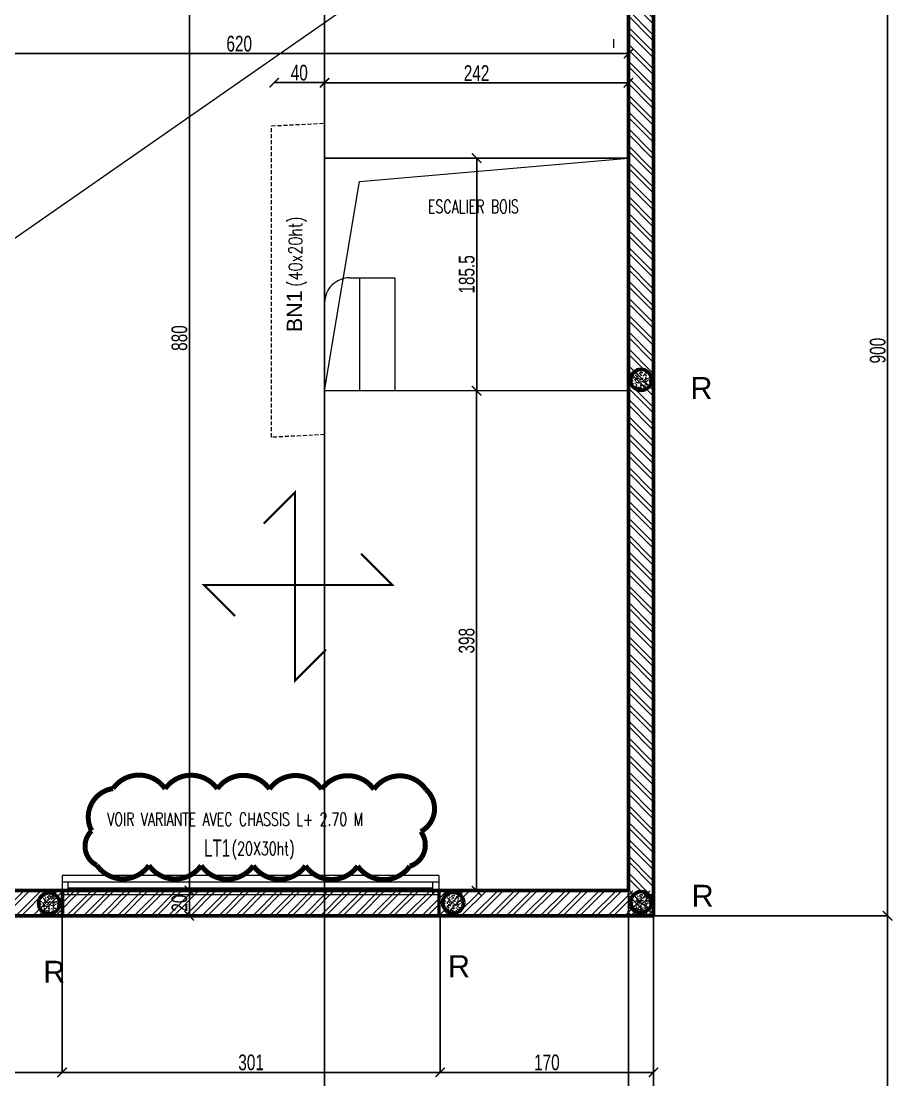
# Model space of a CAD drawing. Header units: metres. Extents: x -12536 to 12621, y -17191 to 9596.
# Drawn here: x -3795 to -3101, y 4299 to 5142 of the extents above; entities that cross this region are included whole.
import ezdxf
from ezdxf.enums import TextEntityAlignment as Align

# ---------------------------------------------------------------- set-up
doc = ezdxf.new("R2010")
doc.units = ezdxf.units.M
doc.header["$MEASUREMENT"] = 0
doc.header["$PDMODE"] = 2
doc.header["$PDSIZE"] = 0.25
doc.linetypes.add('CACHE2', pattern=[4.7625, 3.175, -1.5875])
for name, color, linetype, lineweight in [('B-COT', 1, 'Continuous', 18), ('B-HAC', 8, 'Continuous', 9), ('B-HACH', 8, 'Continuous', 9), ('B-TEXT-BN', 3, 'Continuous', 20), ('B-TEXT-LINTEAU', 3, 'Continuous', 30), ('B-TEXT-NIVEAU', 3, 'Continuous', 20), ('B-TITRE BN', 7, 'Continuous', 60), ('B-titre linteau', 7, 'Continuous', 40), ('B-TITRE POTEAUX', 7, 'Continuous', 60), ('B-VOILE-BA', 7, 'Continuous', 60), ('DALLE', 5, 'Continuous', 9)]:
    doc.layers.add(name, color=color, linetype=linetype, lineweight=lineweight)
doc.layers.add('B-HATCH-RELEVE', color=7, linetype='Continuous')
doc.layers.add('Calque commun', color=7, linetype='Continuous')
doc.layers.add('B-REVISION', color=4, linetype='Continuous', plot=False)
doc.styles.add('A1', font='ROMANS.shx', dxfattribs={"width": 0.8, "height": 0.3})
doc.styles.add('Arial', font='arial.ttf', dxfattribs={"height": 0.128})
doc.styles.add('Arial Narrow', font='ARIALN.TTF', dxfattribs={"width": 0.5})
doc.styles.add('TEXTE', font='arial.ttf', dxfattribs={"width": 0.7})
doc.styles.add('TEXTE100', font='romans.shx', dxfattribs={"width": 0.7, "height": 0.3})
doc.dimstyles.new('COT 50', dxfattribs={"dimscale": 0.05, "dimtxt": 250, "dimasz": 150, "dimexe": 1, "dimexo": 2, "dimgap": 30, "dimtad": 1, "dimdec": 1, "dimrnd": 0.5, "dimzin": 12, "dimdsep": 46, "dimtxsty": 'TEXTE', "dimblk1": 'ARCHTICK', "dimblk2": 'ARCHTICK', "dimsah": 1, "dimcen": 0, "dimdle": 1.5, "dimclrd": 1, "dimclre": 1, "dimclrt": 3, "dimadec": 0, "dimazin": 0, "dimtfac": 1, "dimtdec": 1, "dimtmove": 0, "dimatfit": 3, "dimldrblk": 'ARCHTICK', "dimfxl": 1, "dimtolj": 1, "dimtzin": 0, "dimarcsym": 0})

# ---------------------------------------------------------------- blocks, each defined once
blk = doc.blocks.new('_ArchTick')
at = {"color": 0, "linetype": 'ByBlock', "const_width": 0.15}
blk.add_lwpolyline([(-0.5, -0.5), (0.5, 0.5)], dxfattribs=at)
blk = doc.blocks.new('*D900')
at = {"layer": 'B-HATCH-RELEVE', "color": 1, "lineweight": -2, "transparency": 16777216}
for p, q in [((-3553.76, 7134.63), (-3553.76, 63.45)), ((-3497.69, 63.5), (-3553.84, 63.5)), ((-3497.77, 0.1), (-3497.77, 63.55))]:
    blk.add_line(p, q, dxfattribs=at)
at = {"layer": 'Defpoints', "color": 0, "transparency": 16777216}
for p in [(-3553.76, 7134.73), (-3553.76, 63.5), (-3497.77, 0)]:
    blk.add_point(p, dxfattribs=at)
at = {"layer": 'B-HATCH-RELEVE', "color": 1, "lineweight": -2, "transparency": 16777216, "xscale": 7.5, "yscale": 7.5, "zscale": 7.5, "rotation": 180}
blk.add_blockref('_ArchTick', (-3553.76, 63.5), dxfattribs=at)
at = {"layer": 'B-HATCH-RELEVE', "color": 1, "lineweight": -2, "transparency": 16777216, "xscale": 7.5, "yscale": 7.5, "zscale": 7.5}
blk.add_blockref('_ArchTick', (-3497.77, 63.5), dxfattribs=at)
at = {"layer": 'B-HATCH-RELEVE', "color": 3, "transparency": 16777216, "insert": (-3525.76, 71.38), "char_height": 12.5, "attachment_point": 5, "style": 'TEXTE'}
blk.add_mtext('\\A1;56', dxfattribs=at)
blk = doc.blocks.new('@PRES_1_$$_1-17')
at = {"layer": 'Calque commun', "color": 5, "linetype": 'Continuous', "lineweight": 5}
for p, q in [((0, 0.32), (3, 0.32)), ((3, 0.15), (0, 0.15)), ((0.05, 0.05), (0.05, 0.15)), ((0.05, 0.1), (2.95, 0.1)), ((2.95, 0.15), (2.95, 0.05)), ((3, 0.05), (0, 0.05)), ((0, 0), (3, 0))]:
    blk.add_line(p, q, dxfattribs=at)
blk = doc.blocks.new('@PRES_1_$$_1-18')
at = {"layer": 'Calque commun', "color": 0, "linetype": 'ByBlock', "lineweight": -2}
blk.add_line((0, 0), (0, 0.32), dxfattribs=at)
blk = doc.blocks.new('@PRES_1_$$_1-19')
at = {"layer": 'Calque commun', "color": 0, "linetype": 'ByBlock', "lineweight": -2}
blk.add_line((0, 0), (0, 0.32), dxfattribs=at)
blk = doc.blocks.new('INTER_2D_COMB7')
at = {"layer": 'Calque commun', "color": 0, "linetype": 'ByBlock', "lineweight": -2}
blk.add_blockref('@PRES_1_$$_1-17', (0, 0), dxfattribs=at)
at = {"layer": 'Calque commun', "color": 7, "linetype": 'Continuous', "lineweight": 5}
blk.add_blockref('@PRES_1_$$_1-18', (0, 0), dxfattribs=at)
at = {"layer": 'Calque commun', "color": 7, "linetype": 'Continuous', "lineweight": 5, "extrusion": (0, 0, -1), "xscale": -1, "yscale": -1, "zscale": -1, "rotation": 180}
blk.add_blockref('@PRES_1_$$_1-19', (-3, 0), dxfattribs=at)
blk = doc.blocks.new('PLACED_COMB7')
at = {"layer": 'Calque commun', "color": 0, "linetype": 'ByBlock', "lineweight": -2}
blk.add_blockref('INTER_2D_COMB7', (0, 0), dxfattribs=at)
blk = doc.blocks.new('*D916')
at = {"layer": 'B-HATCH-RELEVE', "color": 1, "lineweight": -2, "transparency": 16777216}
for p, q in [((-3311.76, 4461.33), (-3311.76, 3994.04)), ((-3931.76, 4303.75), (-3931.76, 3994.04)), ((-3931.84, 3994.09), (-3311.69, 3994.09))]:
    blk.add_line(p, q, dxfattribs=at)
at = {"layer": 'Defpoints', "color": 0, "transparency": 16777216}
for p in [(-3311.76, 4461.43), (-3931.76, 4303.85), (-3311.76, 3994.09)]:
    blk.add_point(p, dxfattribs=at)
at = {"layer": 'B-HATCH-RELEVE', "color": 1, "lineweight": -2, "transparency": 16777216, "xscale": 7.5, "yscale": 7.5, "zscale": 7.5, "rotation": 180}
blk.add_blockref('_ArchTick', (-3931.76, 3994.09), dxfattribs=at)
at = {"layer": 'B-HATCH-RELEVE', "color": 1, "lineweight": -2, "transparency": 16777216, "xscale": 7.5, "yscale": 7.5, "zscale": 7.5}
blk.add_blockref('_ArchTick', (-3311.76, 3994.09), dxfattribs=at)
at = {"layer": 'B-HATCH-RELEVE', "color": 3, "transparency": 16777216, "insert": (-3621.76, 4001.97), "char_height": 12.5, "attachment_point": 5, "style": 'TEXTE'}
blk.add_mtext('\\A1;620', dxfattribs=at)
blk = doc.blocks.new('*D917')
at = {"layer": 'B-HATCH-RELEVE', "color": 1, "lineweight": -2, "transparency": 16777216}
for p, q in [((-3311.76, 4461.33), (-3311.76, 3994.04)), ((-3291.76, 4458.82), (-3291.76, 3994.04)), ((-3311.84, 3994.09), (-3291.69, 3994.09))]:
    blk.add_line(p, q, dxfattribs=at)
at = {"layer": 'Defpoints', "color": 0, "transparency": 16777216}
for p in [(-3311.76, 4461.43), (-3291.76, 4458.92), (-3291.76, 3994.09)]:
    blk.add_point(p, dxfattribs=at)
at = {"layer": 'B-HATCH-RELEVE', "color": 1, "lineweight": -2, "transparency": 16777216, "xscale": 7.5, "yscale": 7.5, "zscale": 7.5, "rotation": 180}
blk.add_blockref('_ArchTick', (-3311.76, 3994.09), dxfattribs=at)
at = {"layer": 'B-HATCH-RELEVE', "color": 1, "lineweight": -2, "transparency": 16777216, "xscale": 7.5, "yscale": 7.5, "zscale": 7.5}
blk.add_blockref('_ArchTick', (-3291.76, 3994.09), dxfattribs=at)
at = {"layer": 'B-HATCH-RELEVE', "color": 3, "transparency": 16777216, "insert": (-3301.76, 4001.97), "char_height": 12.5, "attachment_point": 5, "style": 'TEXTE'}
blk.add_mtext('\\A1;20', dxfattribs=at)
blk = doc.blocks.new('*D903')
at = {"layer": 'B-HATCH-RELEVE', "color": 1, "lineweight": -2, "transparency": 16777216}
for p, q in [((-3291.76, 4429.14), (-3291.76, 3905.75)), ((-3931.76, 4113.14), (-3931.76, 3905.75)), ((-3931.84, 3905.8), (-3291.69, 3905.8))]:
    blk.add_line(p, q, dxfattribs=at)
at = {"layer": 'Defpoints', "color": 0, "transparency": 16777216}
for p in [(-3291.76, 4429.24), (-3931.76, 4113.24), (-3291.76, 3905.8)]:
    blk.add_point(p, dxfattribs=at)
at = {"layer": 'B-HATCH-RELEVE', "color": 1, "lineweight": -2, "transparency": 16777216, "xscale": 7.5, "yscale": 7.5, "zscale": 7.5, "rotation": 180}
blk.add_blockref('_ArchTick', (-3931.76, 3905.8), dxfattribs=at)
at = {"layer": 'B-HATCH-RELEVE', "color": 1, "lineweight": -2, "transparency": 16777216, "xscale": 7.5, "yscale": 7.5, "zscale": 7.5}
blk.add_blockref('_ArchTick', (-3291.76, 3905.8), dxfattribs=at)
at = {"layer": 'B-HATCH-RELEVE', "color": 3, "transparency": 16777216, "insert": (-3611.76, 3913.68), "char_height": 12.5, "attachment_point": 5, "style": 'TEXTE'}
blk.add_mtext('\\A1;640', dxfattribs=at)
blk = doc.blocks.new('*D904')
at = {"layer": 'B-HATCH-RELEVE', "color": 1, "lineweight": -2, "transparency": 16777216}
for p, q in [((-3291.76, 4429.14), (-3291.76, 3813.5)), ((-5231.76, 4296.68), (-5231.76, 3813.5)), ((-5231.84, 3813.55), (-3291.69, 3813.55))]:
    blk.add_line(p, q, dxfattribs=at)
at = {"layer": 'Defpoints', "color": 0, "transparency": 16777216}
for p in [(-3291.76, 4429.24), (-5231.76, 4296.78), (-3291.76, 3813.55)]:
    blk.add_point(p, dxfattribs=at)
at = {"layer": 'B-HATCH-RELEVE', "color": 1, "lineweight": -2, "transparency": 16777216, "xscale": 7.5, "yscale": 7.5, "zscale": 7.5, "rotation": 180}
blk.add_blockref('_ArchTick', (-5231.76, 3813.55), dxfattribs=at)
at = {"layer": 'B-HATCH-RELEVE', "color": 1, "lineweight": -2, "transparency": 16777216, "xscale": 7.5, "yscale": 7.5, "zscale": 7.5}
blk.add_blockref('_ArchTick', (-3291.76, 3813.55), dxfattribs=at)
at = {"layer": 'B-HATCH-RELEVE', "color": 3, "transparency": 16777216, "insert": (-4261.76, 3821.44), "char_height": 12.5, "attachment_point": 5, "style": 'TEXTE'}
blk.add_mtext('\\A1;1940', dxfattribs=at)
blk = doc.blocks.new('*D924')
at = {"layer": 'B-HATCH-RELEVE', "color": 1, "lineweight": -2, "transparency": 16777216}
for p, q in [((-3661.56, 4449.24), (-3661.51, 4449.24)), ((-3661.46, 4429.16), (-3661.46, 4449.31)), ((-3931.66, 4429.24), (-3661.41, 4429.24))]:
    blk.add_line(p, q, dxfattribs=at)
at = {"layer": 'Defpoints', "color": 0, "transparency": 16777216}
for p in [(-3661.46, 4449.24), (-3661.46, 4449.24), (-3931.76, 4429.24)]:
    blk.add_point(p, dxfattribs=at)
at = {"layer": 'B-HATCH-RELEVE', "color": 1, "lineweight": -2, "transparency": 16777216, "xscale": 7.5, "yscale": 7.5, "zscale": 7.5}
for p, rotation in [((-3661.46, 4449.24), 90), ((-3661.46, 4429.24), 270)]:
    blk.add_blockref('_ArchTick', p, dxfattribs=dict(at, rotation=rotation))
at = {"layer": 'B-HATCH-RELEVE', "color": 3, "transparency": 16777216, "insert": (-3669.34, 4439.24), "char_height": 12.5, "attachment_point": 5, "rotation": 90, "style": 'TEXTE'}
blk.add_mtext('\\A1;20', dxfattribs=at)
blk = doc.blocks.new('*D925')
at = {"layer": 'B-HATCH-RELEVE', "color": 1, "lineweight": -2, "transparency": 16777216}
for p, q in [((-3661.56, 5329.24), (-3661.51, 5329.24)), ((-3661.46, 4449.16), (-3661.46, 5329.31)), ((-3661.56, 4449.24), (-3661.51, 4449.24))]:
    blk.add_line(p, q, dxfattribs=at)
at = {"layer": 'Defpoints', "color": 0, "transparency": 16777216}
for p in [(-3661.46, 5329.24), (-3661.46, 5329.24), (-3661.46, 4449.24)]:
    blk.add_point(p, dxfattribs=at)
at = {"layer": 'B-HATCH-RELEVE', "color": 1, "lineweight": -2, "transparency": 16777216, "xscale": 7.5, "yscale": 7.5, "zscale": 7.5}
for p, rotation in [((-3661.46, 5329.24), 90), ((-3661.46, 4449.24), 270)]:
    blk.add_blockref('_ArchTick', p, dxfattribs=dict(at, rotation=rotation))
at = {"layer": 'B-HATCH-RELEVE', "color": 3, "transparency": 16777216, "insert": (-3669.34, 4889.24), "char_height": 12.5, "attachment_point": 5, "rotation": 90, "style": 'TEXTE'}
blk.add_mtext('\\A1;880', dxfattribs=at)
blk = doc.blocks.new('*D927')
at = {"layer": 'B-HATCH-RELEVE', "color": 1, "lineweight": -2, "transparency": 16777216}
for p, q in [((-3291.66, 5329.24), (-3105.35, 5329.24)), ((-3105.4, 5329.31), (-3105.4, 4429.16)), ((-3291.66, 4429.24), (-3105.35, 4429.24))]:
    blk.add_line(p, q, dxfattribs=at)
at = {"layer": 'Defpoints', "color": 0, "transparency": 16777216}
for p in [(-3291.76, 5329.24), (-3291.76, 4429.24), (-3105.4, 4429.24)]:
    blk.add_point(p, dxfattribs=at)
at = {"layer": 'B-HATCH-RELEVE', "color": 1, "lineweight": -2, "transparency": 16777216, "xscale": 7.5, "yscale": 7.5, "zscale": 7.5}
for p, rotation in [((-3105.4, 5329.24), 90), ((-3105.4, 4429.24), 270)]:
    blk.add_blockref('_ArchTick', p, dxfattribs=dict(at, rotation=rotation))
at = {"layer": 'B-HATCH-RELEVE', "color": 3, "transparency": 16777216, "insert": (-3113.29, 4879.24), "char_height": 12.5, "attachment_point": 5, "rotation": 90, "style": 'TEXTE'}
blk.add_mtext('\\A1;900', dxfattribs=at)
blk = doc.blocks.new('*D909')
at = {"layer": 'B-HATCH-RELEVE', "color": 1, "lineweight": -2, "transparency": 16777216}
for p, q in [((-3291.66, 4429.24), (-3105.35, 4429.24)), ((-3105.4, 4429.31), (-3105.4, 4133.16)), ((-3931.66, 4133.24), (-3105.35, 4133.24))]:
    blk.add_line(p, q, dxfattribs=at)
at = {"layer": 'Defpoints', "color": 0, "transparency": 16777216}
for p in [(-3291.76, 4429.24), (-3931.76, 4133.24), (-3105.4, 4133.24)]:
    blk.add_point(p, dxfattribs=at)
at = {"layer": 'B-HATCH-RELEVE', "color": 1, "lineweight": -2, "transparency": 16777216, "xscale": 7.5, "yscale": 7.5, "zscale": 7.5}
for p, rotation in [((-3105.4, 4429.24), 90), ((-3105.4, 4133.24), 270)]:
    blk.add_blockref('_ArchTick', p, dxfattribs=dict(at, rotation=rotation))
at = {"layer": 'B-HATCH-RELEVE', "color": 3, "transparency": 16777216, "insert": (-3113.29, 4281.24), "char_height": 12.5, "attachment_point": 5, "rotation": 90, "style": 'TEXTE'}
blk.add_mtext('\\A1;296', dxfattribs=at)
blk = doc.blocks.new('*D930')
at = {"layer": 'B-HATCH-RELEVE', "color": 1, "lineweight": -2, "transparency": 16777216}
for p, q in [((-3432.86, 4847.24), (-3432.81, 4847.24)), ((-3432.76, 4449.16), (-3432.76, 4847.31)), ((-3437.9, 4449.23), (-3432.71, 4449.23))]:
    blk.add_line(p, q, dxfattribs=at)
at = {"layer": 'Defpoints', "color": 0, "transparency": 16777216}
for p in [(-3432.76, 4847.24), (-3432.76, 4847.24), (-3438, 4449.23)]:
    blk.add_point(p, dxfattribs=at)
at = {"layer": 'B-HATCH-RELEVE', "color": 1, "lineweight": -2, "transparency": 16777216, "xscale": 7.5, "yscale": 7.5, "zscale": 7.5}
for p, rotation in [((-3432.76, 4847.24), 90), ((-3432.76, 4449.23), 270)]:
    blk.add_blockref('_ArchTick', p, dxfattribs=dict(at, rotation=rotation))
at = {"layer": 'B-HATCH-RELEVE', "color": 3, "transparency": 16777216, "insert": (-3440.65, 4648.23), "char_height": 12.5, "attachment_point": 5, "rotation": 90, "style": 'TEXTE'}
blk.add_mtext('\\A1;398', dxfattribs=at)
blk = doc.blocks.new('*D935')
at = {"layer": 'B-HATCH-RELEVE', "color": 1, "lineweight": -2, "transparency": 16777216}
for p, q in [((-3432.76, 5032.59), (-3432.71, 5032.59)), ((-3432.66, 4847.16), (-3432.66, 5032.66)), ((-3432.76, 4847.24), (-3432.61, 4847.24))]:
    blk.add_line(p, q, dxfattribs=at)
at = {"layer": 'Defpoints', "color": 0, "transparency": 16777216}
for p in [(-3432.66, 5032.59), (-3432.66, 5032.59), (-3432.86, 4847.24)]:
    blk.add_point(p, dxfattribs=at)
at = {"layer": 'B-HATCH-RELEVE', "color": 1, "lineweight": -2, "transparency": 16777216, "xscale": 7.5, "yscale": 7.5, "zscale": 7.5}
for p, rotation in [((-3432.66, 5032.59), 90), ((-3432.66, 4847.24), 270)]:
    blk.add_blockref('_ArchTick', p, dxfattribs=dict(at, rotation=rotation))
at = {"layer": 'B-HATCH-RELEVE', "color": 3, "transparency": 16777216, "insert": (-3440.55, 4939.91), "char_height": 12.5, "attachment_point": 5, "rotation": 90, "style": 'TEXTE'}
blk.add_mtext('\\A1;185.5', dxfattribs=at)
blk = doc.blocks.new('*D936')
at = {"layer": 'B-HATCH-RELEVE', "color": 1, "lineweight": -2, "transparency": 16777216}
for p, q in [((-3553.84, 5092.5), (-3311.69, 5092.5)), ((-3553.76, 4847.34), (-3553.76, 5092.55)), ((-3311.76, 4847.34), (-3311.76, 5092.55))]:
    blk.add_line(p, q, dxfattribs=at)
at = {"layer": 'Defpoints', "color": 0, "transparency": 16777216}
for p in [(-3311.76, 5092.5), (-3553.76, 4847.24), (-3311.76, 4847.24)]:
    blk.add_point(p, dxfattribs=at)
at = {"layer": 'B-HATCH-RELEVE', "color": 1, "lineweight": -2, "transparency": 16777216, "xscale": 7.5, "yscale": 7.5, "zscale": 7.5, "rotation": 180}
blk.add_blockref('_ArchTick', (-3553.76, 5092.5), dxfattribs=at)
at = {"layer": 'B-HATCH-RELEVE', "color": 1, "lineweight": -2, "transparency": 16777216, "xscale": 7.5, "yscale": 7.5, "zscale": 7.5}
blk.add_blockref('_ArchTick', (-3311.76, 5092.5), dxfattribs=at)
at = {"layer": 'B-HATCH-RELEVE', "color": 3, "transparency": 16777216, "insert": (-3432.76, 5100.28), "char_height": 12.5, "attachment_point": 5, "style": 'TEXTE'}
blk.add_mtext('\\A1;242', dxfattribs=at)
blk = doc.blocks.new('*D960')
at = {"layer": 'B-HATCH-RELEVE', "color": 1, "lineweight": -2, "transparency": 16777216}
for p, q in [((-3931.76, 4429.14), (-3931.76, 4304.45)), ((-3762.84, 4429.14), (-3762.84, 4304.45)), ((-3931.84, 4304.5), (-3762.77, 4304.5))]:
    blk.add_line(p, q, dxfattribs=at)
at = {"layer": 'Defpoints', "color": 0, "transparency": 16777216}
for p in [(-3931.76, 4429.24), (-3762.84, 4429.24), (-3762.84, 4304.5)]:
    blk.add_point(p, dxfattribs=at)
at = {"layer": 'B-HATCH-RELEVE', "color": 1, "lineweight": -2, "transparency": 16777216, "xscale": 7.5, "yscale": 7.5, "zscale": 7.5, "rotation": 180}
blk.add_blockref('_ArchTick', (-3931.76, 4304.5), dxfattribs=at)
at = {"layer": 'B-HATCH-RELEVE', "color": 1, "lineweight": -2, "transparency": 16777216, "xscale": 7.5, "yscale": 7.5, "zscale": 7.5}
blk.add_blockref('_ArchTick', (-3762.84, 4304.5), dxfattribs=at)
at = {"layer": 'B-HATCH-RELEVE', "color": 3, "transparency": 16777216, "insert": (-3847.3, 4312.38), "char_height": 12.5, "attachment_point": 5, "style": 'TEXTE'}
blk.add_mtext('\\A1;169', dxfattribs=at)
blk = doc.blocks.new('*D961')
at = {"layer": 'B-HATCH-RELEVE', "color": 1, "lineweight": -2, "transparency": 16777216}
for p, q in [((-3762.84, 4429.14), (-3762.84, 4304.45)), ((-3461.76, 4429.14), (-3461.76, 4304.45)), ((-3762.92, 4304.5), (-3461.69, 4304.5))]:
    blk.add_line(p, q, dxfattribs=at)
at = {"layer": 'Defpoints', "color": 0, "transparency": 16777216}
for p in [(-3762.84, 4429.24), (-3461.76, 4429.24), (-3461.76, 4304.5)]:
    blk.add_point(p, dxfattribs=at)
at = {"layer": 'B-HATCH-RELEVE', "color": 1, "lineweight": -2, "transparency": 16777216, "xscale": 7.5, "yscale": 7.5, "zscale": 7.5, "rotation": 180}
blk.add_blockref('_ArchTick', (-3762.84, 4304.5), dxfattribs=at)
at = {"layer": 'B-HATCH-RELEVE', "color": 1, "lineweight": -2, "transparency": 16777216, "xscale": 7.5, "yscale": 7.5, "zscale": 7.5}
blk.add_blockref('_ArchTick', (-3461.76, 4304.5), dxfattribs=at)
at = {"layer": 'B-HATCH-RELEVE', "color": 3, "transparency": 16777216, "insert": (-3612.3, 4312.39), "char_height": 12.5, "attachment_point": 5, "style": 'TEXTE'}
blk.add_mtext('\\A1;301', dxfattribs=at)
blk = doc.blocks.new('*D962')
at = {"layer": 'B-HATCH-RELEVE', "color": 1, "lineweight": -2, "transparency": 16777216}
for p, q in [((-3461.76, 4429.14), (-3461.76, 4304.45)), ((-3291.76, 4429.14), (-3291.76, 4304.45)), ((-3461.84, 4304.5), (-3291.69, 4304.5))]:
    blk.add_line(p, q, dxfattribs=at)
at = {"layer": 'Defpoints', "color": 0, "transparency": 16777216}
for p in [(-3461.76, 4429.24), (-3291.76, 4429.24), (-3291.76, 4304.5)]:
    blk.add_point(p, dxfattribs=at)
at = {"layer": 'B-HATCH-RELEVE', "color": 1, "lineweight": -2, "transparency": 16777216, "xscale": 7.5, "yscale": 7.5, "zscale": 7.5, "rotation": 180}
blk.add_blockref('_ArchTick', (-3461.76, 4304.5), dxfattribs=at)
at = {"layer": 'B-HATCH-RELEVE', "color": 1, "lineweight": -2, "transparency": 16777216, "xscale": 7.5, "yscale": 7.5, "zscale": 7.5}
blk.add_blockref('_ArchTick', (-3291.76, 4304.5), dxfattribs=at)
at = {"layer": 'B-HATCH-RELEVE', "color": 3, "transparency": 16777216, "insert": (-3376.76, 4312.38), "char_height": 12.5, "attachment_point": 5, "style": 'TEXTE'}
blk.add_mtext('\\A1;170', dxfattribs=at)
blk = doc.blocks.new('*D1028')
at = {"layer": 'B-HATCH-RELEVE', "color": 1, "linetype": 'ByBlock', "lineweight": -2, "transparency": 16777216}
for p, q in [((-3931.84, 5115.73), (-3311.69, 5115.73)), ((-3931.76, 5115.73), (-3931.76, 5115.78)), ((-3311.76, 5115.73), (-3311.76, 5115.68))]:
    blk.add_line(p, q, dxfattribs=at)
at = {"layer": 'Defpoints', "color": 0, "transparency": 16777216}
for p in [(-3931.76, 5115.73), (-3311.76, 5115.73), (-3311.76, 5115.73)]:
    blk.add_point(p, dxfattribs=at)
at = {"layer": 'B-HATCH-RELEVE', "color": 1, "lineweight": -2, "transparency": 16777216, "xscale": 7.5, "yscale": 7.5, "zscale": 7.5, "rotation": 180}
blk.add_blockref('_ArchTick', (-3931.76, 5115.73), dxfattribs=at)
at = {"layer": 'B-HATCH-RELEVE', "color": 1, "lineweight": -2, "transparency": 16777216, "xscale": 7.5, "yscale": 7.5, "zscale": 7.5}
blk.add_blockref('_ArchTick', (-3311.76, 5115.73), dxfattribs=at)
at = {"layer": 'B-HATCH-RELEVE', "color": 3, "transparency": 16777216, "insert": (-3621.76, 5123.62), "char_height": 12.5, "attachment_point": 5, "style": 'TEXTE'}
blk.add_mtext('\\A1;620', dxfattribs=at)
blk = doc.blocks.new('*D1031')
at = {"layer": 'B-HATCH-RELEVE', "color": 1, "linetype": 'ByBlock', "lineweight": -2, "transparency": 16777216}
for p, q in [((-3553.76, 5092.65), (-3594.08, 5092.65)), ((-3594, 5092.65), (-3594, 5092.7)), ((-3553.84, 5092.65), (-3553.84, 5092.7))]:
    blk.add_line(p, q, dxfattribs=at)
at = {"layer": 'Defpoints', "color": 0, "transparency": 16777216}
for p in [(-3594, 5092.65), (-3594, 5092.65), (-3553.84, 5092.65)]:
    blk.add_point(p, dxfattribs=at)
at = {"layer": 'B-HATCH-RELEVE', "color": 1, "lineweight": -2, "transparency": 16777216, "xscale": 7.5, "yscale": 7.5, "zscale": 7.5, "rotation": 180}
blk.add_blockref('_ArchTick', (-3594, 5092.65), dxfattribs=at)
at = {"layer": 'B-HATCH-RELEVE', "color": 1, "lineweight": -2, "transparency": 16777216, "xscale": 7.5, "yscale": 7.5, "zscale": 7.5}
blk.add_blockref('_ArchTick', (-3553.84, 5092.65), dxfattribs=at)
at = {"layer": 'B-HATCH-RELEVE', "color": 3, "transparency": 16777216, "insert": (-3573.92, 5100.53), "char_height": 12.5, "attachment_point": 5, "style": 'TEXTE'}
blk.add_mtext('\\A1;40', dxfattribs=at)

msp = doc.modelspace()

# ---------------------------------------------------------------- hatches: boundary and pattern name
at = {"layer": 'B-HAC'}
h = msp.add_hatch(dxfattribs=at)
h.set_pattern_fill('ANSI32', color=256, angle=-90)
h.set_pattern_definition([(315, (88792.148, 68171.317), (6.7351921, 6.7351921), []), (315, (88792.148, 68166.827), (6.7351921, 6.7351921), [])])
h.paths.add_polyline_path([(-3292.523, 5308.798), (-3292.599, 4429.533), (-3312.599, 4429.533), (-3312.523, 5308.798)])
h.paths.add_polyline_path([(-3310.438, 5269.454), (-3304.93, 5269.379), (-3304.93, 5259.036), (-3310.438, 5259.111)], flags=16)
h.paths.add_polyline_path([(-3306.529, 5281.611), (-3298.696, 5281.656), (-3298.67, 5272.384), (-3306.503, 5272.339)], flags=16)
h = msp.add_hatch(dxfattribs=at)
h.set_pattern_fill('ANSI32', color=256)
h.set_pattern_definition([(45, (-66833.309, 96533.919), (-6.7351921, 6.7351921), []), (45, (-66828.819, 96533.919), (-6.7351921, 6.7351921), [])])
h.paths.add_polyline_path([(-3950.608, 4449.247), (-3291.764, 4449.171), (-3291.764, 4429.171), (-3950.608, 4429.247)])
h.paths.add_polyline_path([(-3931.446, 4431.333), (-3931.371, 4436.841), (-3921.028, 4436.841), (-3921.102, 4431.333)], flags=16)
h.paths.add_polyline_path([(-3943.603, 4435.242), (-3943.648, 4443.075), (-3934.376, 4443.101), (-3934.331, 4435.268)], flags=16)
at = {"layer": 'B-HACH', "ltscale": 0.225}
h = msp.add_hatch(dxfattribs=at)
h.set_pattern_fill('AR-CONC', color=256, scale=0.028, style=0)
h.set_pattern_definition([(50, (4632.7913, 16192.3784), (5.1011707, -0.4462944), [0.5334, -5.8674]), (355, (4632.7913, 16192.3784), (-0.9867991, 5.349586), [0.42672, -4.69392]), (100.451, (4633.2164, 16192.341), (4.11439, 4.9032673), [0.45332, -4.98652]), (46.1842, (4632.791, 16193.801), (7.5902131, -1.1771852), [0.8001, -8.8011]), (96.6356, (4633.424, 16193.703), (6.6473186, 6.9279156), [0.67998, -7.47978]), (351.184, (4632.791, 16193.801), (6.647329, 6.9279033), [0.64008, -7.04088]), (21, (4633.5025, 16193.4452), (4.2452166, -2.8634345), [0.5334, -5.8674]), (326, (4633.5025, 16193.445), (1.7304568, 5.157263), [0.42672, -4.69392]), (71.4514, (4633.8563, 16193.2066), (5.9756617, 2.29384), [0.45332, -4.98652]), (37.5, (4632.7913, 16192.3784), (0.0864809, 2.3675411), [0, -4.637024, 0, -4.76504, 0, -4.7117]), (7.5, (4632.7913, 16192.3784), (1.87095055, 2.8050561), [0, -2.716784, 0, -4.530344, 0, -1.79578]), (327.5, (4631.2053, 16192.3784), (3.79653666, -0.16040483), [0, -1.778, 0, -5.54736, 0, -7.36092]), (317.5, (4630.494, 16192.3784), (4.1476171, 0.71194175), [0, -2.3114, 0, -3.684016, 0, -5.22732])])
h.paths.add_polyline_path([(-3293.396, 4855.915, 1), (-3310.196, 4855.915, 1)])
h = msp.add_hatch(dxfattribs=at)
h.set_pattern_fill('AR-CONC', color=256, scale=0.028, style=0)
h.set_pattern_definition([(50, (4161.357, 15775.5193), (5.1011707, -0.4462944), [0.5334, -5.8674]), (355, (4161.357, 15775.5193), (-0.9867991, 5.349586), [0.42672, -4.69392]), (100.451, (4161.782, 15775.482), (4.11439, 4.9032673), [0.45332, -4.98652]), (46.1842, (4161.357, 15776.942), (7.5902131, -1.1771852), [0.8001, -8.8011]), (96.6356, (4161.989, 15776.8436), (6.6473186, 6.9279156), [0.67998, -7.47978]), (351.184, (4161.357, 15776.942), (6.647329, 6.9279033), [0.64008, -7.04088]), (21, (4162.068, 15776.586), (4.2452166, -2.8634345), [0.5334, -5.8674]), (326, (4162.068, 15776.586), (1.7304568, 5.157263), [0.42672, -4.69392]), (71.4514, (4162.422, 15776.3475), (5.9756617, 2.29384), [0.45332, -4.98652]), (37.5, (4161.3568, 15775.5193), (0.0864809, 2.3675411), [0, -4.637024, 0, -4.76504, 0, -4.7117]), (7.5, (4161.3568, 15775.5193), (1.87095055, 2.8050561), [0, -2.716784, 0, -4.530344, 0, -1.79578]), (327.5, (4159.7708, 15775.5193), (3.79653666, -0.16040483), [0, -1.778, 0, -5.54736, 0, -7.36092]), (317.5, (4159.0596, 15775.5193), (4.1476171, 0.71194175), [0, -2.3114, 0, -3.684016, 0, -5.22732])])
h.paths.add_polyline_path([(-3764.83, 4439.056, 1), (-3781.63, 4439.056, 1)])
h = msp.add_hatch(dxfattribs=at)
h.set_pattern_fill('AR-CONC', color=256, scale=0.028, style=0)
h.set_pattern_definition([(50, (4483.2193, 15776.059), (5.1011707, -0.4462944), [0.5334, -5.8674]), (355, (4483.2193, 15776.059), (-0.9867991, 5.349586), [0.42672, -4.69392]), (100.451, (4483.6444, 15776.022), (4.11439, 4.9032673), [0.45332, -4.98652]), (46.1842, (4483.219, 15777.4816), (7.5902131, -1.1771852), [0.8001, -8.8011]), (96.6356, (4483.852, 15777.3835), (6.6473186, 6.9279156), [0.67998, -7.47978]), (351.184, (4483.219, 15777.4816), (6.647329, 6.9279033), [0.64008, -7.04088]), (21, (4483.9305, 15777.126), (4.2452166, -2.8634345), [0.5334, -5.8674]), (326, (4483.9305, 15777.126), (1.7304568, 5.157263), [0.42672, -4.69392]), (71.4514, (4484.2843, 15776.8874), (5.9756617, 2.29384), [0.45332, -4.98652]), (37.5, (4483.2193, 15776.0592), (0.0864809, 2.3675411), [0, -4.637024, 0, -4.76504, 0, -4.7117]), (7.5, (4483.2193, 15776.0592), (1.87095055, 2.8050561), [0, -2.716784, 0, -4.530344, 0, -1.79578]), (327.5, (4481.6333, 15776.0592), (3.79653666, -0.16040483), [0, -1.778, 0, -5.54736, 0, -7.36092]), (317.5, (4480.922, 15776.0592), (4.1476171, 0.71194175), [0, -2.3114, 0, -3.684016, 0, -5.22732])])
h.paths.add_polyline_path([(-3442.968, 4439.596, 1), (-3459.768, 4439.596, 1)])
h = msp.add_hatch(dxfattribs=at)
h.set_pattern_fill('AR-CONC', color=256, scale=0.028, style=0)
h.set_pattern_definition([(50, (4632.8424, 15776.533), (5.1011707, -0.4462944), [0.5334, -5.8674]), (355, (4632.8424, 15776.533), (-0.9867991, 5.349586), [0.42672, -4.69392]), (100.451, (4633.2674, 15776.496), (4.11439, 4.9032673), [0.45332, -4.98652]), (46.1842, (4632.8424, 15777.9556), (7.5902131, -1.1771852), [0.8001, -8.8011]), (96.6356, (4633.475, 15777.8575), (6.6473186, 6.9279156), [0.67998, -7.47978]), (351.184, (4632.842, 15777.9556), (6.647329, 6.9279033), [0.64008, -7.04088]), (21, (4633.5536, 15777.6), (4.2452166, -2.8634345), [0.5334, -5.8674]), (326, (4633.5536, 15777.6), (1.7304568, 5.157263), [0.42672, -4.69392]), (71.4514, (4633.9073, 15777.3614), (5.9756617, 2.29384), [0.45332, -4.98652]), (37.5, (4632.8424, 15776.5332), (0.0864809, 2.3675411), [0, -4.637024, 0, -4.76504, 0, -4.7117]), (7.5, (4632.8424, 15776.5332), (1.87095055, 2.8050561), [0, -2.716784, 0, -4.530344, 0, -1.79578]), (327.5, (4631.2564, 15776.5332), (3.79653666, -0.16040483), [0, -1.778, 0, -5.54736, 0, -7.36092]), (317.5, (4630.5452, 15776.5332), (4.1476171, 0.71194175), [0, -2.3114, 0, -3.684016, 0, -5.22732])])
h.paths.add_polyline_path([(-3293.345, 4440.07, 1), (-3310.145, 4440.07, 1)])

# ---------------------------------------------------------------- linework, layer by layer
at = {"layer": 'B-COT', "color": 3, "linetype": 'CACHE2'}
msp.add_lwpolyline([(-3596.002, 5058.225), (-3553.763, 5060.341), (-3553.763, 4812.341), (-3596.002, 4810.225)], close=True, dxfattribs=at)
at = {"layer": 'B-COT', "color": 3, "lineweight": 50}
msp.add_lwpolyline([(-3762.844, 4449.237), (-3462.844, 4449.237), (-3462.844, 4429.238), (-3762.844, 4429.238)], close=True, dxfattribs=at)
at = {"layer": 'B-REVISION', "lineweight": 20, "const_width": 4, "elevation": -34.014}
msp.add_lwpolyline([(-3485.89, 4468.715, -0.5205671), (-3527.44, 4468.837, -0.5205671), (-3568.991, 4468.96, -0.5205671), (-3610.541, 4469.082, -0.5205671), (-3652.091, 4469.204, -0.5205671), (-3693.642, 4469.327, -0.5205671), (-3735.192, 4469.449, -0.5205671), (-3739.259, 4496.935, -0.5205671), (-3722.297, 4530.495, -0.5205671), (-3680.747, 4530.372, -0.5205671), (-3639.196, 4530.25, -0.5205671), (-3597.646, 4530.127, -0.5205671), (-3556.095, 4530.005, -0.5205671), (-3514.545, 4529.882, -0.5205671), (-3472.995, 4529.76, -0.5205671), (-3477.167, 4496.26, -0.5205671)], format="xyb", close=True, dxfattribs=at)
at = {"layer": 'B-TEXT-NIVEAU', "color": 6}
msp.add_line((-4307.126, 4615.936, -34.014), (-3311.762, 5309.213), dxfattribs=at)
at = {"layer": 'B-VOILE-BA'}
for p, q in [((-3311.762, 4449.212), (-3311.762, 5309.213)), ((-3931.819, 4449.212), (-3761.762, 4449.237)), ((-3762.844, 4449.237), (-3461.762, 4449.237)), ((-3461.762, 4449.237), (-3311.762, 4449.212))]:
    msp.add_line(p, q, dxfattribs=at)
for centre in [(-3301.796, 4855.915), (-3773.23, 4439.056), (-3451.368, 4439.596), (-3301.745, 4440.07)]:
    msp.add_circle(centre, 8.4, dxfattribs=at)
for points, invisible_edges in [([(-3951.762, 5013.238), (-3291.765, 5329.238), (-3951.762, 5329.238)], 1), ([(-3951.762, 5013.238), (-3291.763, 4429.238), (-3291.765, 5329.238)], 13), ([(-3951.762, 5013.238), (-3931.762, 4429.238), (-3291.763, 4429.238)], 13)]:
    msp.add_3dface(points, dxfattribs=dict(at, invisible_edges=invisible_edges))
at = {"layer": 'Calque commun', "color": 16, "linetype": 'Continuous', "lineweight": 20}
msp.add_line((-3323.765, 5127.238), (-3323.765, 5120.238), dxfattribs=at)
at = {"layer": 'Calque commun', "color": 6, "linetype": 'Continuous', "lineweight": 5}
for p, q in [((-3533.763, 4937.237), (-3497.766, 4937.237)), ((-3525.762, 4847.236), (-3525.765, 4937.237)), ((-3497.766, 4937.237), (-3497.766, 4847.236)), ((-3553.763, 4917.236), (-3553.763, 4847.235)), ((-3311.762, 4847.235), (-3553.763, 4847.235))]:
    msp.add_line(p, q, dxfattribs=at)
at = {"layer": 'Calque commun', "color": 12, "linetype": 'Continuous', "lineweight": 20}
for p, q in [((-3761.762, 4449.237), (-3761.762, 4429.238)), ((-3461.762, 4429.238), (-3461.762, 4449.237))]:
    msp.add_line(p, q, dxfattribs=at)
at = {"layer": 'Calque commun', "color": 6, "linetype": 'Continuous', "lineweight": 5}
msp.add_lwpolyline([(-3311.764, 4847.235), (-3553.763, 4847.235), (-3553.763, 5032.587), (-3311.764, 5032.587)], close=True, dxfattribs=at)
msp.add_lwpolyline([(-3553.763, 4847.236), (-3526.003, 5013.962), (-3311.764, 5032.587), (-3553.763, 5032.587), (-3553.763, 4847.24)], dxfattribs=at)
at = {"layer": 'Calque commun', "color": 6, "linetype": 'Continuous', "lineweight": 5, "flags": 128}
msp.add_lwpolyline([(-3533.763, 4937.237, 0.4142192), (-3553.763, 4917.236)], format="xyb", dxfattribs=at)
at = {"layer": 'DALLE', "const_width": 1.68}
for points in [[(-3602.212, 4741.606), (-3577.3, 4766.539), (-3577.3, 4616.437), (-3552.562, 4641.197)], [(-3524.685, 4717.553), (-3499.752, 4692.641), (-3649.854, 4692.641), (-3625.094, 4667.903)]]:
    msp.add_lwpolyline(points, dxfattribs=at)

# ---------------------------------------------------------------- block references
at = {"layer": 'Calque commun', "color": 0, "linetype": 'ByBlock', "lineweight": -2, "xscale": -100, "yscale": -100, "zscale": -100}
msp.add_blockref('PLACED_COMB7', (-3462.844, 4461.238), dxfattribs=at)

# ---------------------------------------------------------------- texts
at = {"layer": 'B-TEXT-BN', "style": 'A1', "width": 0.8}
msp.add_text('(40x20ht)', height=10.5, rotation=90, dxfattribs=at).set_placement((-3571.756, 4930.101, -35.715))
at = {"layer": 'B-TEXT-LINTEAU', "style": 'TEXTE100', "width": 0.7}
for s, p in [('ESCALIER BOIS', (-3471.52, 4988.718, -23.81)), ('VOIR VARIANTE AVEC CHASSIS L+ 2.70 M', (-3726.956, 4500.805, -23.81)), ('(20X30ht)', (-3627.827, 4477.49, -23.81))]:
    msp.add_text(s, height=10.5, dxfattribs=at).set_placement(p)
at = {"layer": 'B-TITRE BN', "style": 'Arial'}
msp.add_text('BN1', height=12.25, rotation=90, dxfattribs=at).set_placement((-3571.659, 4927.225, -35.715), align=Align.RIGHT)
at = {"layer": 'B-titre linteau', "style": 'Arial Narrow', "width": 0.75}
msp.add_text('LT1', height=14, dxfattribs=at).set_placement((-3649.717, 4476.138, -23.81))
at = {"layer": 'B-TITRE POTEAUX', "style": 'Arial'}
for p in [(-3262.482, 4840.696, -34.014), (-3261.497, 4436.356, -34.014), (-3777.896, 4375.857, -34.014), (-3455.592, 4380.305, -34.014)]:
    msp.add_text('R', height=17.5, dxfattribs=at).set_placement(p)

# ---------------------------------------------------------------- dimensions: what is measured, and where the dimension line sits
at = {"layer": 'B-HATCH-RELEVE'}
for base, p1, p2, override, picture, middle in [((-3553.763, 63.5), (-3497.766, 0), (-3553.763, 7134.735), {"dimtmove": 1}, '*D900', (-3525.764, 71.382)), ((-3311.762, 5115.735), (-3931.762, 5115.735), (-3311.762, 5115.735), {"dimtmove": 1, "dimfxl": 0.1, "dimfxlon": 1, "dimarcsym": 2}, '*D1028', (-3621.762, 5123.617)), ((-3594.002, 5092.65), (-3553.838, 5092.65), (-3594.002, 5092.65), {"dimfxl": 0.1, "dimfxlon": 1, "dimarcsym": 2}, '*D1031', (-3573.92, 5100.532)), ((-3311.762, 3994.086), (-3931.762, 4303.851), (-3311.762, 4461.425), {"dimtmove": 1}, '*D916', (-3621.762, 4001.968)), ((-3291.763, 3994.086), (-3311.762, 4461.425), (-3291.763, 4458.924), {"dimtmove": 1}, '*D917', (-3301.763, 4001.968)), ((-3291.763, 3905.798), (-3931.762, 4113.238), (-3291.763, 4429.238), {"dimtmove": 1}, '*D903', (-3611.763, 3913.68)), ((-3461.762, 4304.5), (-3762.844, 4429.238), (-3461.762, 4429.238), {"dimtmove": 1}, '*D961', (-3612.303, 4312.386)), ((-3291.763, 4304.5), (-3461.762, 4429.238), (-3291.763, 4429.238), {"dimtmove": 1}, '*D962', (-3376.763, 4312.382))]:
    dim = msp.add_linear_dim(base=base, p1=p1, p2=p2, dimstyle='COT 50', override=override, dxfattribs=at)
    dim.commit()
    dim.dimension.update_dxf_attribs({"geometry": picture, "text_midpoint": middle})
for base, p1, p2, picture, middle in [((-3661.456, 5329.238), (-3661.456, 4449.237), (-3661.456, 5329.238), '*D925', (-3669.338, 4889.237)), ((-3661.456, 4449.237), (-3931.762, 4429.238), (-3661.456, 4449.237), '*D924', (-3669.338, 4439.237)), ((-3105.404, 4133.237), (-3291.763, 4429.238), (-3931.762, 4133.237), '*D909', (-3113.286, 4281.238))]:
    dim = msp.add_linear_dim(base=base, p1=p1, p2=p2, angle=90, dimstyle='COT 50', override={"dimtmove": 1}, dxfattribs=at)
    dim.commit()
    dim.dimension.update_dxf_attribs({"geometry": picture, "text_midpoint": middle})
for base, p1, p2, picture, middle in [((-3105.404, 4429.238), (-3291.763, 5329.238), (-3291.763, 4429.238), '*D927', (-3113.286, 4879.238)), ((-3432.663, 5032.587), (-3432.863, 4847.235), (-3432.663, 5032.587), '*D935', (-3440.545, 4939.911)), ((-3432.763, 4847.235), (-3438.001, 4449.233), (-3432.763, 4847.235), '*D930', (-3440.649, 4648.234))]:
    dim = msp.add_linear_dim(base=base, p1=p1, p2=p2, angle=90, dimstyle='COT 50', dxfattribs=at)
    dim.commit()
    dim.dimension.update_dxf_attribs({"geometry": picture, "text_midpoint": middle})
for base, p1, p2, picture, middle in [((-3311.764, 5092.5), (-3553.763, 4847.24), (-3311.764, 4847.235), '*D936', (-3432.763, 5100.276)), ((-3291.763, 3813.553), (-5231.761, 4296.777), (-3291.763, 4429.238), '*D904', (-4261.762, 3821.435)), ((-3762.844, 4304.5), (-3931.762, 4429.238), (-3762.844, 4429.238), '*D960', (-3847.303, 4312.382))]:
    dim = msp.add_linear_dim(base=base, p1=p1, p2=p2, dimstyle='COT 50', dxfattribs=at)
    dim.commit()
    dim.dimension.update_dxf_attribs({"geometry": picture, "text_midpoint": middle})

doc.saveas('drawing.dxf')
